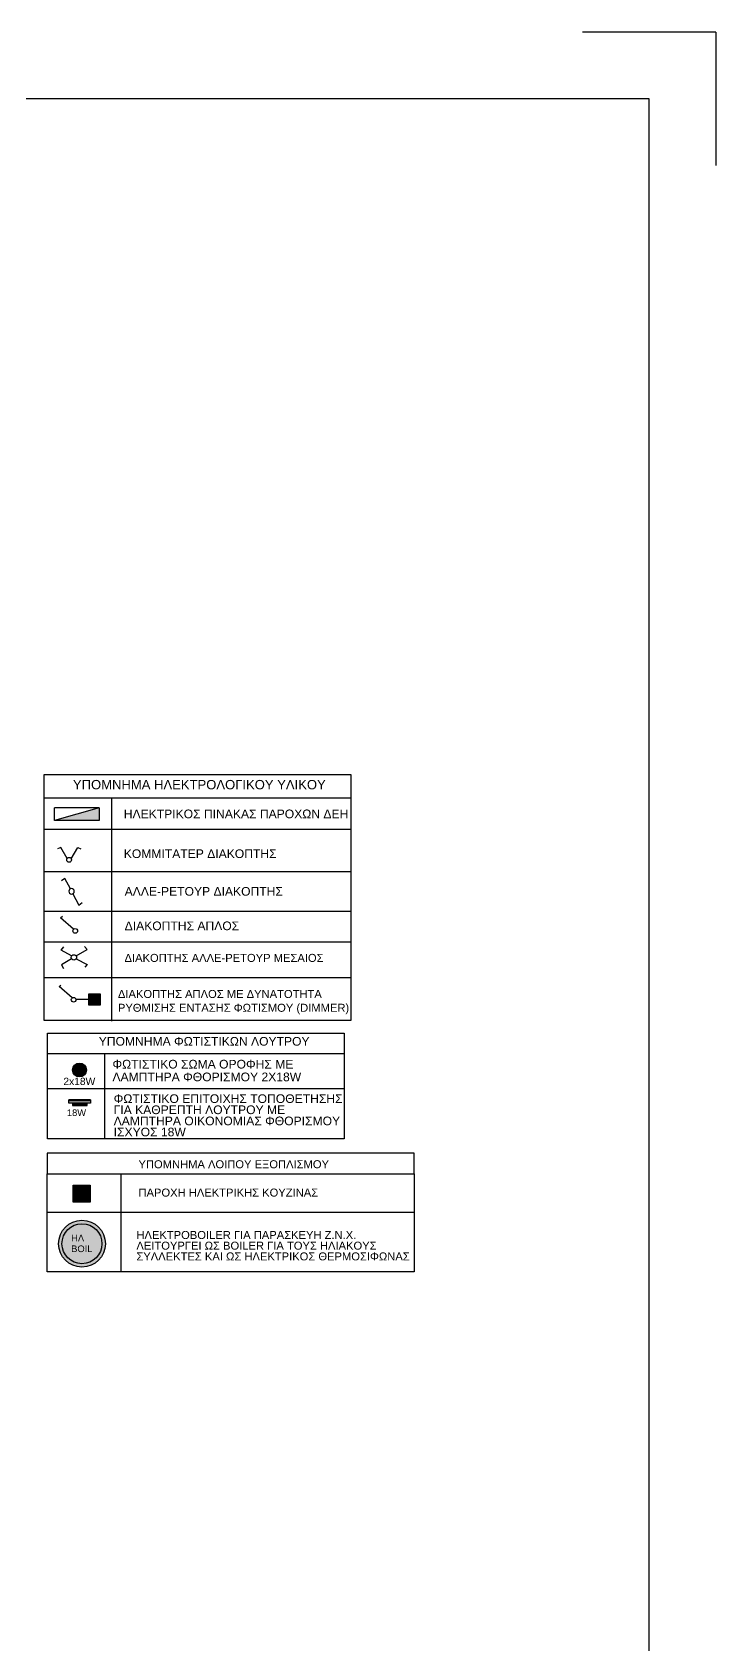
# Model space of a CAD drawing. Header units: metres. Extents: x -11 to 85, y -301 to 135.
# Drawn here: x 73.75 to 84, y 35.21 to 59.4 of the extents above; entities that cross this region are included whole.
import ezdxf
from ezdxf.enums import TextEntityAlignment as Align

# ---------------------------------------------------------------- set-up
doc = ezdxf.new("R2010")
doc.units = ezdxf.units.M
doc.header["$LTSCALE"] = 0.036
for name, color, linetype in [('BORDER', 5, 'Continuous'), ('elec fota hatch', 31, 'Continuous'), ('elec text', 20, 'Continuous'), ('electext', 20, 'Continuous'), ('hatch color', 252, 'Continuous'), ('HLEK-SYMBOL', 3, 'Continuous'), ('HLEK_FL001_SYMBOLS', 230, 'Continuous'), ('LAYER-ON', 4, 'Continuous'), ('MARKS', 2, 'Continuous')]:
    doc.layers.add(name, color=color, linetype=linetype)
doc.layers.add('electrika', color=160, linetype='Continuous', lineweight=0)
doc.styles.add('COMU-N', font='arial.ttf')
doc.styles.get("Standard").update_dxf_attribs({"font": 'arial.ttf'})
doc.styles.add('W4MS1', font='arial.ttf')
doc.styles.add('W4MS2', font='W4MS2.shx')

# ---------------------------------------------------------------- blocks, each defined once
blk = doc.blocks.new('art103')
at = {"layer": 'BORDER'}
for p, q in [((20.75, 14.6), (0.25, 14.6)), ((20.75, 0.25), (20.75, 14.6))]:
    blk.add_line(p, q, dxfattribs=at)
at = {"layer": 'MARKS'}
for q in [(20.5, 14.85), (21, 14.35)]:
    blk.add_line((21, 14.85), q, dxfattribs=at)
blk = doc.blocks.new('fota_aplika wc')
at = {"layer": 'elec fota hatch'}
blk.add_hatch(color=256, dxfattribs=at).paths.add_polyline_path([(85.491, -105.358), (85.491, -105.32), (85.166, -105.32), (85.166, -105.358)])
at = {"layer": 'hatch color'}
blk.add_hatch(color=9, dxfattribs=at).paths.add_polyline_path([(85.166, -105.358), (85.166, -105.371), (85.491, -105.371), (85.491, -105.358)])
at = {"layer": 'HLEK_FL001_SYMBOLS'}
blk.add_hatch(color=256, dxfattribs=at).paths.add_polyline_path([(85.438, -105.32), (85.438, -105.283), (85.218, -105.283), (85.218, -105.32)])
for points in [[(85.166, -105.32), (85.491, -105.32), (85.491, -105.371), (85.166, -105.371)], [(85.166, -105.371), (85.491, -105.371), (85.491, -105.358), (85.166, -105.358)], [(85.218, -105.32), (85.438, -105.32), (85.438, -105.283), (85.218, -105.283)]]:
    blk.add_lwpolyline(points, close=True, dxfattribs=at)
blk = doc.blocks.new('fota_spot 2')
at = {"layer": 'elec fota hatch'}
h = blk.add_hatch(dxfattribs=at)
h.set_pattern_fill('', color=256, style=0, pattern_type=0)
h.set_pattern_definition([(0, (84.7259, -104.0989), (0, 1), [])])
edge = h.paths.add_edge_path()
edge.add_arc((85.812, -105.703), 0.12, 90, 90)
at = {"layer": 'HLEK_FL001_SYMBOLS'}
h = blk.add_hatch(color=256, dxfattribs=at)
h.paths.add_polyline_path([(85.677, -105.703, 1), (85.946, -105.703, 1)])
h.paths.add_polyline_path([(85.931, -105.703, 1), (85.692, -105.703, 1)], flags=16)
h = blk.add_hatch(color=11, dxfattribs=at)
h.dxf.hatch_style = 1
h.paths.add_polyline_path([(85.692, -105.703, 1), (85.931, -105.703, 1)])
h.paths.add_polyline_path([(85.767, -105.636, -1), (85.779, -105.636, -1), (85.791, -105.636), (85.791, -105.744), (85.794, -105.744), (85.794, -105.774), (85.764, -105.774), (85.764, -105.744), (85.767, -105.744)], flags=16)
h.paths.add_polyline_path([(85.832, -105.636, -1), (85.844, -105.636, -1), (85.856, -105.636), (85.856, -105.744), (85.859, -105.744), (85.859, -105.774), (85.829, -105.774), (85.829, -105.744), (85.832, -105.744)], flags=16)
for p, q in [((85.767, -105.744), (85.767, -105.636)), ((85.779, -105.744), (85.779, -105.636)), ((85.779, -105.744), (85.779, -105.636)), ((85.791, -105.744), (85.791, -105.636)), ((85.832, -105.744), (85.832, -105.636)), ((85.844, -105.744), (85.844, -105.636)), ((85.844, -105.744), (85.844, -105.636)), ((85.856, -105.744), (85.856, -105.636))]:
    blk.add_line(p, q, dxfattribs=at)
for points in [[(85.764, -105.774), (85.794, -105.774), (85.794, -105.744), (85.764, -105.744)], [(85.859, -105.774), (85.829, -105.774), (85.829, -105.744), (85.859, -105.744)]]:
    blk.add_lwpolyline(points, close=True, dxfattribs=at)
for radius in [0.135, 0.12]:
    blk.add_circle((85.812, -105.703), radius, dxfattribs=at)
for centre in [(85.773, -105.636), (85.785, -105.636), (85.838, -105.636), (85.85, -105.636)]:
    blk.add_arc(centre, 0.006, 0, 180, dxfattribs=at)
blk = doc.blocks.new('gJ6_a28')
at = {"layer": 'HLEK-SYMBOL', "color": 0, "linetype": 'Continuous'}
for p, q in [((-0.67, 0), (-0.67, 0.19)), ((-0.67, 0.19), (0, 0.19)), ((-0.67, 0), (0, 0.19)), ((-0.67, 0), (0, 0)), ((0, 0.19), (0, 0))]:
    blk.add_line(p, q, dxfattribs=at)
at = {"layer": 'HLEK-SYMBOL', "color": 0}
blk.add_solid([(-0.67, 0.19), (0, 0.19), (-0.67, 0)], dxfattribs=at)
at = {"layer": 'HLEK-SYMBOL', "color": 0, "style": 'W4MS2', "flags": 8}
blk.add_attdef('NODE_NUMBER', (0.018, 0.091), '', height=0.1, dxfattribs=at)
blk.add_attdef('NODE_NUMBER', (0.018, 0.091), '', height=0.1, dxfattribs=at)
blk = doc.blocks.new('gJ6_a3')
at = {"linetype": 'Continuous'}
for p, q in [((-0.111, 0.187), (-0.059, 0.209)), ((-0.024, 0.034), (-0.111, 0.187)), ((0.023, -0.035), (0.12, -0.2)), ((0.12, -0.2), (0.061, -0.224))]:
    blk.add_line(p, q, dxfattribs=at)
blk.add_circle((0, 0), 0.0405, dxfattribs=at)
blk = doc.blocks.new('gJ6_a2')
at = {"linetype": 'Continuous'}
for p, q in [((-0.125, 0.22), (-0.172, 0.198)), ((-0.03, 0.056), (-0.125, 0.22)), ((0.033, 0.052), (0.13, 0.22)), ((0.13, 0.22), (0.174, 0.198))]:
    blk.add_line(p, q, dxfattribs=at)
blk.add_circle((0, 0.035), 0.0353, dxfattribs=at)
blk = doc.blocks.new('gJ6_a1')
at = {"linetype": 'Continuous'}
for p, q in [((-0.219, 0.23), (-0.191, 0.254)), ((-0.024, 0.061), (-0.219, 0.23))]:
    blk.add_line(p, q, dxfattribs=at)
blk.add_circle((0, 0.034), 0.0349, dxfattribs=at)
blk = doc.blocks.new('gJ6_a4')
at = {"linetype": 'Continuous'}
for p, q in [((-0.112, 0.188), (-0.167, 0.157)), ((-0.025, 0.036), (-0.112, 0.188)), ((0.021, 0.035), (0.108, 0.192)), ((0.108, 0.192), (0.158, 0.152)), ((-0.107, -0.199), (-0.147, -0.164)), ((-0.023, -0.033), (-0.107, -0.199)), ((0.022, -0.034), (0.119, -0.198)), ((0.119, -0.198), (0.163, -0.159))]:
    blk.add_line(p, q, dxfattribs=at)
blk.add_circle((-0.001, 0.001), 0.0405, dxfattribs=at)
blk = doc.blocks.new('dimmer')
at = {"layer": 'HLEK_FL001_SYMBOLS'}
blk.add_hatch(color=11, dxfattribs=at).paths.add_polyline_path([(2263.758, 1291.699), (2263.543, 1291.699), (2263.543, 1291.484), (2263.758, 1291.484)])
blk.add_lwpolyline([(2263.543, 1291.699), (2263.758, 1291.699), (2263.758, 1291.484), (2263.543, 1291.484)], close=True, dxfattribs=at)
blk.add_text('D', height=0.1, dxfattribs=at).set_placement((2263.606, 1291.536))
blk = doc.blocks.new('dimmer1')
at = {"layer": 'HLEK_FL001_SYMBOLS'}
blk.add_line((2318.161, 1255.993), (2317.968, 1255.993), dxfattribs=at)
at = {"layer": 'HLEK_FL001_SYMBOLS', "xscale": 0.8000000000000114, "yscale": 0.8000000000000114, "zscale": 0.8000000000000114}
blk.add_blockref('dimmer', (507.327, 222.723), dxfattribs=at)
blk = doc.blocks.new('electroboiler')
at = {"layer": 'HLEK_FL001_SYMBOLS'}
h = blk.add_hatch(color=256, dxfattribs=at)
h.paths.add_polyline_path([(2321.663, 1205.602, 1), (2322.366, 1205.602, 1)])
h.paths.add_polyline_path([(2322.314, 1205.602, -1), (2321.714, 1205.602, -1)], flags=16)
blk.add_hatch(color=11, dxfattribs=at).paths.add_polyline_path([(2322.314, 1205.602, 1), (2321.714, 1205.602, 1)])
for radius in [0.351, 0.3]:
    blk.add_circle((2322.014, 1205.602), radius, dxfattribs=at)
for s, p in [('ΗΛ', (2321.852, 1205.637)), ('ΒΟΙL', (2321.852, 1205.476))]:
    blk.add_text(s, height=0.1, dxfattribs=at).set_placement(p)
blk = doc.blocks.new('paroxi kouzinas')
at = {"layer": 'HLEK_FL001_SYMBOLS'}
blk.add_hatch(color=11, dxfattribs=at).paths.add_polyline_path([(2284.183, 1256.724), (2284.011, 1256.724), (2284.011, 1256.552), (2284.183, 1256.552)])
blk.add_lwpolyline([(2284.011, 1256.724), (2284.183, 1256.724), (2284.183, 1256.552), (2284.011, 1256.552)], close=True, dxfattribs=at)
blk.add_text('K', height=0.08, dxfattribs=at).set_placement((2284.062, 1256.593))

msp = doc.modelspace()

# ---------------------------------------------------------------- linework, layer by layer
at = {"layer": 'elec text'}
for p, q in [((73.981, 44.084), (78.421, 44.084)), ((74.831, 44.087), (74.831, 42.805)), ((73.981, 43.558), (78.421, 43.558))]:
    msp.add_line(p, q, dxfattribs=at)
msp.add_lwpolyline([(73.976, 44.387), (78.425, 44.387), (78.425, 42.802), (73.976, 42.802)], close=True, dxfattribs=at)
at = {"layer": 'electext'}
for p, q in [((73.924, 47.916), (78.528, 47.916)), ((74.94, 47.919), (74.94, 44.567)), ((73.924, 47.447), (78.528, 47.447)), ((73.924, 46.813), (78.528, 46.813)), ((73.924, 46.215), (78.528, 46.215)), ((73.924, 45.759), (78.528, 45.759)), ((73.924, 45.224), (78.528, 45.224)), ((75.078, 42.28), (75.078, 40.807)), ((73.974, 41.703), (79.479, 41.703))]:
    msp.add_line(p, q, dxfattribs=at)
for points in [[(73.928, 48.268), (78.528, 48.268), (78.528, 44.575), (73.928, 44.575)], [(73.974, 42.279), (79.477, 42.279), (79.477, 42.588), (73.974, 42.588)], [(73.974, 42.279), (79.478, 42.279), (79.478, 40.806), (73.974, 40.806)]]:
    msp.add_lwpolyline(points, close=True, dxfattribs=at)

# ---------------------------------------------------------------- block references
at = {"layer": 'electrika', "xscale": 1.5, "yscale": 1.5, "zscale": 1.5}
msp.add_blockref('paroxi kouzinas', (-3351.655, -1842.977), dxfattribs=at)
at = {"layer": 'HLEK_FL001_SYMBOLS'}
for name, p, rotation in [('gJ6_a28', (74.085, 47.766), 180), ('gJ6_a4', (74.374, 45.525), 90), ('fota_aplika wc', (159.79, -61.982), 180)]:
    msp.add_blockref(name, p, dxfattribs=dict(at, rotation=rotation))
for name, p in [('gJ6_a2', (74.302, 46.952)), ('gJ6_a1', (74.393, 45.886)), ('gJ6_a1', (74.37, 44.855)), ('dimmer1', (-2243.564, -1211.103)), ('electroboiler', (-2247.519, -1164.373))]:
    msp.add_blockref(name, p, dxfattribs=at)
at = {"layer": 'HLEK_FL001_SYMBOLS', "xscale": -1, "rotation": 58.82811736932428}
msp.add_blockref('gJ6_a3', (74.338, 46.515), dxfattribs=at)
at = {"layer": 'HLEK_FL001_SYMBOLS', "xscale": 0.7717437288956717, "yscale": 0.7717437288956717, "zscale": 0.7717437288956717}
msp.add_blockref('fota_spot 2', (8.232, 125.41), dxfattribs=at)
at = {"layer": 'LAYER-ON', "xscale": 4, "yscale": 4, "zscale": 4}
msp.add_blockref('art103', (0, 0), dxfattribs=at)

# ---------------------------------------------------------------- texts
at = {"layer": 'elec text', "style": 'W4MS1'}
msp.add_text('ΔΙΑΚΟΠΤΗΣ ΑΛΛΕ-ΡΕΤΟΥΡ ΜΕΣΑΙΟΣ', height=0.12, dxfattribs=at).set_placement((75.133, 45.516), align=Align.MIDDLE_LEFT)
at = {"layer": 'elec text'}
for s, style, p in [('YΠΟΜΝΗΜΑ ΦΩΤΙΣΤΙΚΩΝ ΛΟΥΤΡΟΥ', 'COMU-N', (74.746, 44.2)), ('ΛΑΜΠΤΗΡΑ ΦΘΟΡΙΣΜΟΥ 2X18W', 'W4MS1', (74.952, 43.666)), ('ΦΩΤΙΣΤΙΚΟ ΣΩΜΑ ΟΡΟΦΗΣ ΜΕ', 'W4MS1', (74.952, 43.857)), ('ΦΩΤΙΣΤΙΚΟ ΕΠΙΤΟΙΧΗΣ ΤΟΠΟΘΕΤΗΣΗΣ ', 'W4MS1', (74.97, 43.34)), ('ΓΙΑ ΚΑΘΡΕΠΤΗ ΛΟΥΤΡΟΥ ΜΕ ', 'W4MS1', (74.97, 43.173)), ('ΛΑΜΠΤΗΡΑ ΟΙΚΟΝΟΜΙΑΣ ΦΘΟΡΙΣΜΟΥ ', 'W4MS1', (74.97, 43.006)), ('ΙΣΧΥΟΣ 18W', 'W4MS1', (74.97, 42.84))]:
    msp.add_text(s, height=0.13, dxfattribs=dict(at, style=style)).set_placement(p)
msp.add_text('2x18W', height=0.11, dxfattribs=at).set_placement((74.216, 43.609))
at = {"layer": 'elec text', "ltscale": 0.3}
msp.add_text('18W', height=0.1, dxfattribs=at).set_placement((74.269, 43.144))
at = {"layer": 'electext'}
for s, p in [('ΔΙΑΚΟΠΤΗΣ ΑΠΛΟΣ ΜΕ ΔΥΝΑΤΟΤΗΤA', (75.034, 44.975)), ('ΡΥΘΜΙΣΗΣ ΕΝΤΑΣΗΣ ΦΩΤΙΣΜΟΥ (DIMMER)', (75.034, 44.768))]:
    msp.add_text(s, height=0.12, dxfattribs=at).set_placement(p, align=Align.MIDDLE_LEFT)
for s, p in [('ΥΠΟΜΝΗΜΑ ΛΟΙΠΟΥ ΕΞΟΠΛΙΣΜΟΥ', (75.342, 42.361)), ('ΠΑΡΟΧΗ ΗΛΕΚΤΡΙΚΗΣ ΚΟΥΖΙΝΑΣ', (75.342, 41.936)), ('ΗΛΕΚΤΡΟBOILER ΓΙΑ ΠΑΡΑΣΚΕΥΗ Ζ.Ν.Χ.', (75.311, 41.3)), ('ΛΕΙΤΟΥΡΓΕΙ ΩΣ BOILER ΓΙΑ ΤΟΥΣ ΗΛΙΑΚΟΥΣ', (75.311, 41.14)), ('ΣΥΛΛΕΚΤΕΣ ΚΑΙ ΩΣ ΗΛΕΚΤΡΙΚΟΣ ΘΕΡΜΟΣΙΦΩΝΑΣ', (75.311, 40.979))]:
    msp.add_text(s, height=0.12, dxfattribs=at).set_placement(p)
at = {"layer": 'electext', "attachment_point": 1}
for s, insert, char_height, width in [('{\\fArial|b0|i0|c161|p34;ΥΠΟΜΝΗΜΑ ΗΛΕΚΤΡΟΛΟΓΙΚΟΥ ΥΛΙΚΟΥ}', (74.359, 48.185), 0.14, 7.31928), ('{\\fArial|b0|i0|c161|p34;ΗΛΕΚΤΡΙΚΟΣ ΠΙΝΑΚΑΣ ΠΑΡΟΧΩΝ ΔΕΗ}', (75.122, 47.741), 0.13, 7.12633), ('{\\fArial|b0|i0|c161|p34;KOMMITATEΡ ΔΙΑΚΟΠΤΗΣ}', (75.122, 47.144), 0.13, 7.12633), ('{\\fArial|b0|i0|c161|p34;ΑΛΛΕ-ΡΕΤΟΥΡ ΔΙΑΚΟΠΤΗΣ}', (75.135, 46.579), 0.13, 7.12633), ('{\\fArial|b0|i0|c161|p34;ΔΙΑΚΟΠΤΗΣ ΑΠΛΟΣ}', (75.135, 46.062), 0.13, 7.12633)]:
    msp.add_mtext(s, dxfattribs=dict(at, insert=insert, char_height=char_height, width=width))

doc.saveas('drawing.dxf')
